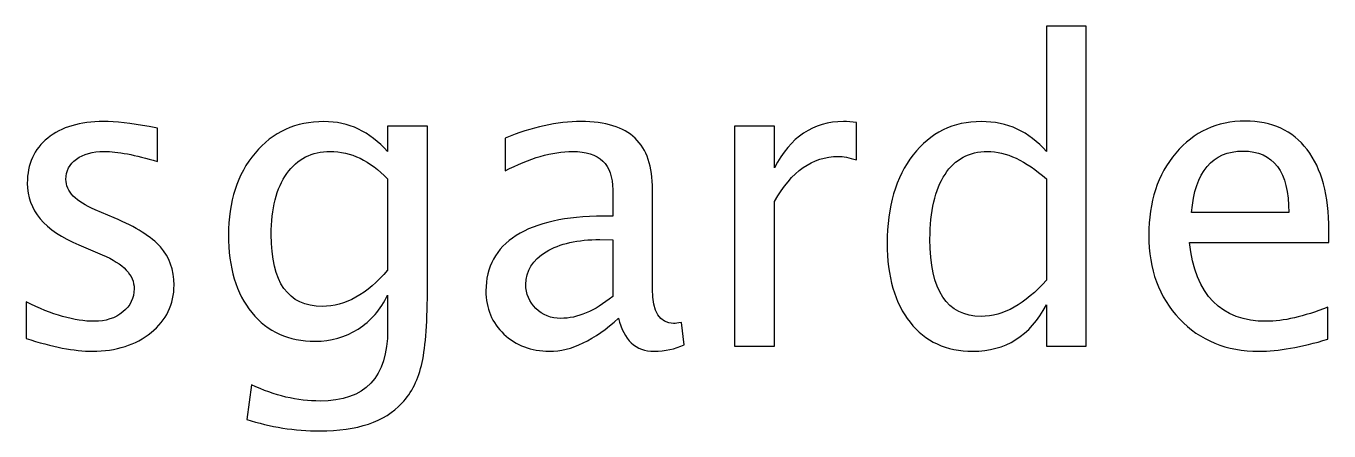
# Model space of a CAD drawing. Header units: centimetres. Extents: x -56 to 56, y -29 to 44.
# Drawn here: x -41.98 to -27.44, y 39.77 to 44.29 of the extents above; entities that cross this region are included whole.
import ezdxf

# ---------------------------------------------------------------- set-up
doc = ezdxf.new("R2010")
doc.units = ezdxf.units.CM
doc.header["$MEASUREMENT"] = 0
doc.layers.add('Layer 1', color=7, linetype='Continuous')

msp = doc.modelspace()

# ---------------------------------------------------------------- linework, layer by layer
at = {"layer": 'Layer 1'}
for points, knots in [([(-30.59091, 40.71513), (-30.59091, 40.71513), (-30.59091, 41.17678), (-30.59091, 41.17678), (-30.59091, 41.17678), (-30.77263, 40.8319), (-31.04637, 40.65945), (-31.41213, 40.65945), (-31.41213, 40.65945), (-31.70907, 40.65945), (-31.9426, 40.76694), (-32.11272, 40.98269), (-32.11272, 40.98269), (-32.28285, 41.19843), (-32.36791, 41.49305), (-32.36791, 41.86655), (-32.36791, 41.86655), (-32.36791, 42.27484), (-32.27125, 42.60348), (-32.0787, 42.85248), (-32.0787, 42.85248), (-31.88538, 43.1007), (-31.63174, 43.2252), (-31.31702, 43.2252), (-31.31702, 43.2252), (-31.02549, 43.2252), (-30.78268, 43.11385), (-30.59091, 42.89037), (-30.59091, 42.89037), (-30.59091, 42.89037), (-30.59091, 44.29233), (-30.59091, 44.29233), (-30.59091, 44.29233), (-30.59091, 44.29233), (-30.1455, 44.29233), (-30.1455, 44.29233), (-30.1455, 44.29233), (-30.1455, 44.29233), (-30.1455, 40.71513), (-30.1455, 40.71513), (-30.1455, 40.71513), (-30.1455, 40.71513), (-30.59091, 40.71513), (-30.59091, 40.71513)], [0, 0, 0, 0, 0.08333333, 0.08333333, 0.08333333, 0.08333333, 0.16666667, 0.16666667, 0.16666667, 0.16666667, 0.25, 0.25, 0.25, 0.25, 0.33333333, 0.33333333, 0.33333333, 0.33333333, 0.41666667, 0.41666667, 0.41666667, 0.41666667, 0.5, 0.5, 0.5, 0.5, 0.58333333, 0.58333333, 0.58333333, 0.58333333, 0.66666667, 0.66666667, 0.66666667, 0.66666667, 0.75, 0.75, 0.75, 0.75, 0.83333333, 0.83333333, 0.83333333, 0.83333333, 1, 1, 1, 1]), ([(-41.9798, 40.80328), (-41.9798, 40.80328), (-41.9798, 41.21158), (-41.9798, 41.21158), (-41.9798, 41.21158), (-41.68828, 41.0662), (-41.43541, 40.99351), (-41.21967, 40.99351), (-41.21967, 40.99351), (-41.0913, 40.99351), (-40.98459, 41.02831), (-40.9003, 41.0979), (-40.9003, 41.0979), (-40.81601, 41.16673), (-40.77348, 41.25333), (-40.77348, 41.35773), (-40.77348, 41.35773), (-40.77348, 41.51006), (-40.8918, 41.63611), (-41.12842, 41.73586), (-41.12842, 41.73586), (-41.12842, 41.73586), (-41.38902, 41.84644), (-41.38902, 41.84644), (-41.38902, 41.84644), (-41.77334, 42.00574), (-41.96588, 42.23618), (-41.96588, 42.53544), (-41.96588, 42.53544), (-41.96588, 42.74963), (-41.8901, 42.91821), (-41.73854, 43.04116), (-41.73854, 43.04116), (-41.58698, 43.16411), (-41.37896, 43.2252), (-41.11527, 43.2252), (-41.11527, 43.2252), (-40.9784, 43.2252), (-40.80828, 43.20664), (-40.60646, 43.16875), (-40.60646, 43.16875), (-40.60646, 43.16875), (-40.51366, 43.15097), (-40.51366, 43.15097), (-40.51366, 43.15097), (-40.51366, 43.15097), (-40.51366, 42.77979), (-40.51366, 42.77979), (-40.51366, 42.77979), (-40.76189, 42.85403), (-40.95985, 42.89114), (-41.10754, 42.89114), (-41.10754, 42.89114), (-41.23745, 42.89114), (-41.3403, 42.86253), (-41.4184, 42.80608), (-41.4184, 42.80608), (-41.49573, 42.74963), (-41.53439, 42.67385), (-41.53439, 42.57874), (-41.53439, 42.57874), (-41.53439, 42.44496), (-41.42613, 42.33129), (-41.20884, 42.23927), (-41.20884, 42.23927), (-41.20884, 42.23927), (-40.99464, 42.14879), (-40.99464, 42.14879), (-40.99464, 42.14879), (-40.75183, 42.04672), (-40.58016, 41.93846), (-40.47964, 41.82479), (-40.47964, 41.82479), (-40.37834, 41.71112), (-40.32807, 41.56883), (-40.32807, 41.39871), (-40.32807, 41.39871), (-40.32807, 41.18297), (-40.41314, 41.00588), (-40.58403, 40.86747), (-40.58403, 40.86747), (-40.75415, 40.72905), (-40.97222, 40.65945), (-41.23745, 40.65945), (-41.23745, 40.65945), (-41.4416, 40.65945), (-41.68828, 40.7074), (-41.9798, 40.80328)], [0, 0, 0, 0, 0.04347826, 0.04347826, 0.04347826, 0.04347826, 0.08695652, 0.08695652, 0.08695652, 0.08695652, 0.13043478, 0.13043478, 0.13043478, 0.13043478, 0.17391304, 0.17391304, 0.17391304, 0.17391304, 0.2173913, 0.2173913, 0.2173913, 0.2173913, 0.26086957, 0.26086957, 0.26086957, 0.26086957, 0.30434783, 0.30434783, 0.30434783, 0.30434783, 0.34782609, 0.34782609, 0.34782609, 0.34782609, 0.39130435, 0.39130435, 0.39130435, 0.39130435, 0.43478261, 0.43478261, 0.43478261, 0.43478261, 0.47826087, 0.47826087, 0.47826087, 0.47826087, 0.52173913, 0.52173913, 0.52173913, 0.52173913, 0.56521739, 0.56521739, 0.56521739, 0.56521739, 0.60869565, 0.60869565, 0.60869565, 0.60869565, 0.65217391, 0.65217391, 0.65217391, 0.65217391, 0.69565217, 0.69565217, 0.69565217, 0.69565217, 0.73913043, 0.73913043, 0.73913043, 0.73913043, 0.7826087, 0.7826087, 0.7826087, 0.7826087, 0.82608696, 0.82608696, 0.82608696, 0.82608696, 0.86956522, 0.86956522, 0.86956522, 0.86956522, 0.91304348, 0.91304348, 0.91304348, 0.91304348, 1, 1, 1, 1]), ([(-39.5169, 39.89854), (-39.5169, 39.89854), (-39.46432, 40.28364), (-39.46432, 40.28364), (-39.46432, 40.28364), (-39.20604, 40.16301), (-38.95008, 40.10269), (-38.69722, 40.10269), (-38.69722, 40.10269), (-38.19536, 40.10269), (-37.94405, 40.3687), (-37.94405, 40.89994), (-37.94405, 40.89994), (-37.94405, 40.89994), (-37.94405, 41.28659), (-37.94405, 41.28659), (-37.94405, 41.28659), (-38.02137, 41.12342), (-38.13118, 40.99738), (-38.27424, 40.9069), (-38.27424, 40.9069), (-38.41729, 40.81643), (-38.57659, 40.77081), (-38.75212, 40.77081), (-38.75212, 40.77081), (-39.04984, 40.77081), (-39.28569, 40.87752), (-39.45968, 41.09094), (-39.45968, 41.09094), (-39.63367, 41.30437), (-39.72105, 41.59358), (-39.72105, 41.95857), (-39.72105, 41.95857), (-39.72105, 42.33206), (-39.62207, 42.63673), (-39.42411, 42.87259), (-39.42411, 42.87259), (-39.22537, 43.10766), (-38.96942, 43.2252), (-38.65469, 43.2252), (-38.65469, 43.2252), (-38.3794, 43.2252), (-38.14201, 43.11385), (-37.94405, 42.89037), (-37.94405, 42.89037), (-37.94405, 42.89037), (-37.94405, 43.17417), (-37.94405, 43.17417), (-37.94405, 43.17417), (-37.94405, 43.17417), (-37.49864, 43.17417), (-37.49864, 43.17417), (-37.49864, 43.17417), (-37.49864, 43.17417), (-37.49864, 41.38634), (-37.49864, 41.38634), (-37.49864, 41.38634), (-37.49864, 41.00202), (-37.51874, 40.71745), (-37.55895, 40.53264), (-37.55895, 40.53264), (-37.59839, 40.34782), (-37.67417, 40.19626), (-37.78398, 40.07872), (-37.78398, 40.07872), (-37.97884, 39.87225), (-38.28352, 39.76863), (-38.69722, 39.76863), (-38.69722, 39.76863), (-38.98102, 39.76863), (-39.25398, 39.81194), (-39.5169, 39.89854)], [0, 0, 0, 0, 0.05263158, 0.05263158, 0.05263158, 0.05263158, 0.10526316, 0.10526316, 0.10526316, 0.10526316, 0.15789474, 0.15789474, 0.15789474, 0.15789474, 0.21052632, 0.21052632, 0.21052632, 0.21052632, 0.26315789, 0.26315789, 0.26315789, 0.26315789, 0.31578947, 0.31578947, 0.31578947, 0.31578947, 0.36842105, 0.36842105, 0.36842105, 0.36842105, 0.42105263, 0.42105263, 0.42105263, 0.42105263, 0.47368421, 0.47368421, 0.47368421, 0.47368421, 0.52631579, 0.52631579, 0.52631579, 0.52631579, 0.57894737, 0.57894737, 0.57894737, 0.57894737, 0.63157895, 0.63157895, 0.63157895, 0.63157895, 0.68421053, 0.68421053, 0.68421053, 0.68421053, 0.73684211, 0.73684211, 0.73684211, 0.73684211, 0.78947368, 0.78947368, 0.78947368, 0.78947368, 0.84210526, 0.84210526, 0.84210526, 0.84210526, 0.89473684, 0.89473684, 0.89473684, 0.89473684, 1, 1, 1, 1]), ([(-35.36592, 41.02831), (-35.63348, 40.78241), (-35.89098, 40.65945), (-36.13843, 40.65945), (-36.13843, 40.65945), (-36.3418, 40.65945), (-36.51115, 40.72286), (-36.64493, 40.85045), (-36.64493, 40.85045), (-36.77948, 40.97805), (-36.84676, 41.13889), (-36.84676, 41.33298), (-36.84676, 41.33298), (-36.84676, 41.60131), (-36.73386, 41.80778), (-36.50806, 41.95161), (-36.50806, 41.95161), (-36.28226, 42.09544), (-35.95825, 42.16735), (-35.53604, 42.16735), (-35.53604, 42.16735), (-35.53604, 42.16735), (-35.43165, 42.16735), (-35.43165, 42.16735), (-35.43165, 42.16735), (-35.43165, 42.16735), (-35.43165, 42.46352), (-35.43165, 42.46352), (-35.43165, 42.46352), (-35.43165, 42.74886), (-35.58012, 42.89114), (-35.87783, 42.89114), (-35.87783, 42.89114), (-36.10827, 42.89114), (-36.36036, 42.81846), (-36.63333, 42.67308), (-36.63333, 42.67308), (-36.63333, 42.67308), (-36.63333, 43.03961), (-36.63333, 43.03961), (-36.63333, 43.03961), (-36.3333, 43.16334), (-36.05028, 43.2252), (-35.78504, 43.2252), (-35.78504, 43.2252), (-35.51207, 43.2252), (-35.31024, 43.16334), (-35.18111, 43.03884), (-35.18111, 43.03884), (-35.0512, 42.91434), (-34.98624, 42.72257), (-34.98624, 42.46352), (-34.98624, 42.46352), (-34.98624, 42.46352), (-34.98624, 41.35231), (-34.98624, 41.35231), (-34.98624, 41.35231), (-34.98624, 41.0979), (-34.90814, 40.97031), (-34.75116, 40.97031), (-34.75116, 40.97031), (-34.73183, 40.97031), (-34.70322, 40.97341), (-34.66533, 40.97959), (-34.66533, 40.97959), (-34.66533, 40.97959), (-34.63362, 40.73214), (-34.63362, 40.73214), (-34.63362, 40.73214), (-34.73492, 40.68343), (-34.84628, 40.65945), (-34.96845, 40.65945), (-34.96845, 40.65945), (-35.17647, 40.65945), (-35.3087, 40.78241), (-35.36592, 41.02831)], [0, 0, 0, 0, 0.05, 0.05, 0.05, 0.05, 0.1, 0.1, 0.1, 0.1, 0.15, 0.15, 0.15, 0.15, 0.2, 0.2, 0.2, 0.2, 0.25, 0.25, 0.25, 0.25, 0.3, 0.3, 0.3, 0.3, 0.35, 0.35, 0.35, 0.35, 0.4, 0.4, 0.4, 0.4, 0.45, 0.45, 0.45, 0.45, 0.5, 0.5, 0.5, 0.5, 0.55, 0.55, 0.55, 0.55, 0.6, 0.6, 0.6, 0.6, 0.65, 0.65, 0.65, 0.65, 0.7, 0.7, 0.7, 0.7, 0.75, 0.75, 0.75, 0.75, 0.8, 0.8, 0.8, 0.8, 0.85, 0.85, 0.85, 0.85, 0.9, 0.9, 0.9, 0.9, 1, 1, 1, 1]), ([(-34.07145, 40.71513), (-34.07145, 40.71513), (-34.07145, 43.17417), (-34.07145, 43.17417), (-34.07145, 43.17417), (-34.07145, 43.17417), (-33.62604, 43.17417), (-33.62604, 43.17417), (-33.62604, 43.17417), (-33.62604, 43.17417), (-33.62604, 42.70942), (-33.62604, 42.70942), (-33.62604, 42.70942), (-33.44896, 43.05353), (-33.19223, 43.2252), (-32.85508, 43.2252), (-32.85508, 43.2252), (-32.80945, 43.2252), (-32.76151, 43.22134), (-32.71202, 43.2136), (-32.71202, 43.2136), (-32.71202, 43.2136), (-32.71202, 42.7968), (-32.71202, 42.7968), (-32.71202, 42.7968), (-32.78935, 42.82232), (-32.8574, 42.83547), (-32.91617, 42.83547), (-32.91617, 42.83547), (-33.19919, 42.83547), (-33.43581, 42.66844), (-33.62604, 42.33361), (-33.62604, 42.33361), (-33.62604, 42.33361), (-33.62604, 40.71513), (-33.62604, 40.71513), (-33.62604, 40.71513), (-33.62604, 40.71513), (-34.07145, 40.71513), (-34.07145, 40.71513)], [0, 0, 0, 0, 0.09090909, 0.09090909, 0.09090909, 0.09090909, 0.18181818, 0.18181818, 0.18181818, 0.18181818, 0.27272727, 0.27272727, 0.27272727, 0.27272727, 0.36363636, 0.36363636, 0.36363636, 0.36363636, 0.45454545, 0.45454545, 0.45454545, 0.45454545, 0.54545455, 0.54545455, 0.54545455, 0.54545455, 0.63636364, 0.63636364, 0.63636364, 0.63636364, 0.72727273, 0.72727273, 0.72727273, 0.72727273, 0.81818182, 0.81818182, 0.81818182, 0.81818182, 1, 1, 1, 1]), ([(-27.44829, 40.794), (-27.74755, 40.7043), (-28.00351, 40.65945), (-28.21693, 40.65945), (-28.21693, 40.65945), (-28.58115, 40.65945), (-28.87731, 40.78009), (-29.10543, 41.02058), (-29.10543, 41.02058), (-29.33355, 41.26107), (-29.448, 41.5727), (-29.448, 41.95625), (-29.448, 41.95625), (-29.448, 42.3282), (-29.34747, 42.63364), (-29.14564, 42.87259), (-29.14564, 42.87259), (-28.94382, 43.11076), (-28.68554, 43.22984), (-28.37082, 43.22984), (-28.37082, 43.22984), (-28.0731, 43.22984), (-27.84266, 43.1239), (-27.68027, 42.91202), (-27.68027, 42.91202), (-27.51789, 42.70014), (-27.43669, 42.40011), (-27.43669, 42.01115), (-27.43669, 42.01115), (-27.43669, 42.01115), (-27.43901, 41.87505), (-27.43901, 41.87505), (-27.43901, 41.87505), (-27.43901, 41.87505), (-28.99331, 41.87505), (-28.99331, 41.87505), (-28.99331, 41.87505), (-28.92835, 41.28736), (-28.64146, 40.99351), (-28.13342, 40.99351), (-28.13342, 40.99351), (-27.94706, 40.99351), (-27.71894, 41.04609), (-27.44829, 41.15126), (-27.44829, 41.15126), (-27.44829, 41.15126), (-27.44829, 40.794), (-27.44829, 40.794)], [0, 0, 0, 0, 0.07692308, 0.07692308, 0.07692308, 0.07692308, 0.15384615, 0.15384615, 0.15384615, 0.15384615, 0.23076923, 0.23076923, 0.23076923, 0.23076923, 0.30769231, 0.30769231, 0.30769231, 0.30769231, 0.38461538, 0.38461538, 0.38461538, 0.38461538, 0.46153846, 0.46153846, 0.46153846, 0.46153846, 0.53846154, 0.53846154, 0.53846154, 0.53846154, 0.61538462, 0.61538462, 0.61538462, 0.61538462, 0.69230769, 0.69230769, 0.69230769, 0.69230769, 0.76923077, 0.76923077, 0.76923077, 0.76923077, 0.84615385, 0.84615385, 0.84615385, 0.84615385, 1, 1, 1, 1]), ([(-37.94405, 41.56574), (-37.94405, 41.56574), (-37.94405, 42.5857), (-37.94405, 42.5857), (-37.94405, 42.5857), (-38.14046, 42.78907), (-38.35466, 42.89114), (-38.58587, 42.89114), (-38.58587, 42.89114), (-38.79156, 42.89114), (-38.9524, 42.80918), (-39.0684, 42.64447), (-39.0684, 42.64447), (-39.18516, 42.48053), (-39.24316, 42.25241), (-39.24316, 41.96166), (-39.24316, 41.96166), (-39.24316, 41.42732), (-39.0537, 41.16054), (-38.67402, 41.16054), (-38.67402, 41.16054), (-38.41575, 41.16054), (-38.17216, 41.29586), (-37.94405, 41.56574)], [0, 0, 0, 0, 0.14285714, 0.14285714, 0.14285714, 0.14285714, 0.28571429, 0.28571429, 0.28571429, 0.28571429, 0.42857143, 0.42857143, 0.42857143, 0.42857143, 0.57142857, 0.57142857, 0.57142857, 0.57142857, 0.71428571, 0.71428571, 0.71428571, 0.71428571, 1, 1, 1, 1]), ([(-30.59091, 42.5857), (-30.82212, 42.78907), (-31.04096, 42.89114), (-31.24819, 42.89114), (-31.24819, 42.89114), (-31.45234, 42.89114), (-31.61009, 42.80608), (-31.72222, 42.63519), (-31.72222, 42.63519), (-31.83434, 42.46507), (-31.89002, 42.2238), (-31.89002, 41.9114), (-31.89002, 41.9114), (-31.89002, 41.33685), (-31.69979, 41.04919), (-31.31856, 41.04919), (-31.31856, 41.04919), (-31.07111, 41.04919), (-30.8283, 41.18451), (-30.59091, 41.45439), (-30.59091, 41.45439), (-30.59091, 41.45439), (-30.59091, 42.5857), (-30.59091, 42.5857)], [0, 0, 0, 0, 0.14285714, 0.14285714, 0.14285714, 0.14285714, 0.28571429, 0.28571429, 0.28571429, 0.28571429, 0.42857143, 0.42857143, 0.42857143, 0.42857143, 0.57142857, 0.57142857, 0.57142857, 0.57142857, 0.71428571, 0.71428571, 0.71428571, 0.71428571, 1, 1, 1, 1]), ([(-28.97011, 42.20911), (-28.97011, 42.20911), (-27.88442, 42.20911), (-27.88442, 42.20911), (-27.88442, 42.20911), (-27.88442, 42.66689), (-28.05532, 42.89578), (-28.39633, 42.89578), (-28.39633, 42.89578), (-28.73967, 42.89578), (-28.93067, 42.66689), (-28.97011, 42.20911)], [0, 0, 0, 0, 0.25, 0.25, 0.25, 0.25, 0.5, 0.5, 0.5, 0.5, 1, 1, 1, 1]), ([(-35.43165, 41.27112), (-35.43165, 41.27112), (-35.43165, 41.90289), (-35.43165, 41.90289), (-35.43165, 41.90289), (-35.43165, 41.90289), (-35.57471, 41.90753), (-35.57471, 41.90753), (-35.57471, 41.90753), (-35.82216, 41.90753), (-36.02166, 41.86191), (-36.174, 41.77066), (-36.174, 41.77066), (-36.32556, 41.67864), (-36.40135, 41.55723), (-36.40135, 41.40567), (-36.40135, 41.40567), (-36.40135, 41.29973), (-36.36345, 41.21003), (-36.28845, 41.13657), (-36.28845, 41.13657), (-36.21266, 41.06311), (-36.12064, 41.02599), (-36.01161, 41.02599), (-36.01161, 41.02599), (-35.82602, 41.02599), (-35.6327, 41.10796), (-35.43165, 41.27112)], [0, 0, 0, 0, 0.125, 0.125, 0.125, 0.125, 0.25, 0.25, 0.25, 0.25, 0.375, 0.375, 0.375, 0.375, 0.5, 0.5, 0.5, 0.5, 0.625, 0.625, 0.625, 0.625, 0.75, 0.75, 0.75, 0.75, 1, 1, 1, 1])]:
    msp.add_open_spline(points, degree=3, knots=knots, dxfattribs=at)

doc.saveas('drawing.dxf')
